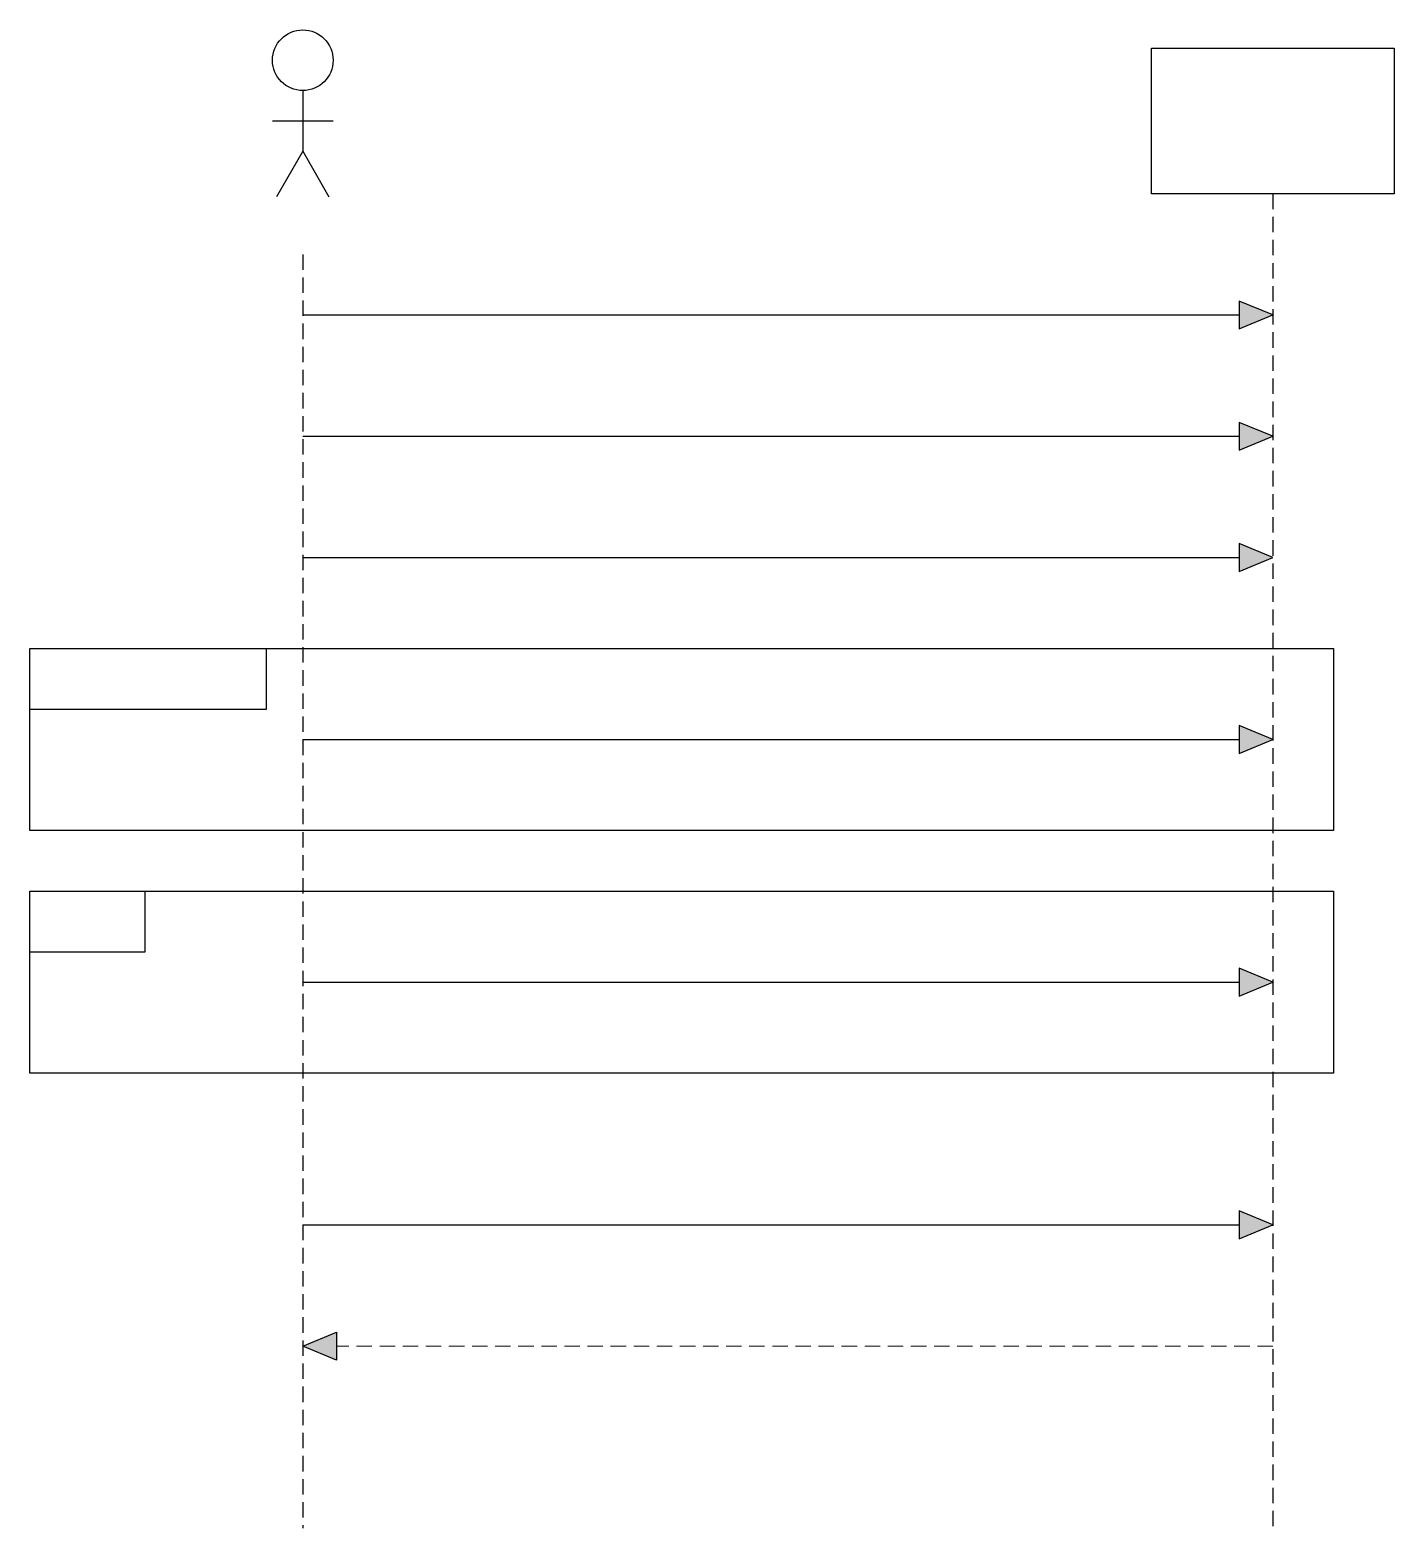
# Paper-space layout 'UC1' of a CAD drawing. Header units: millimetres. Extents: x 34 to 147, y 124 to 248.
import ezdxf

# ---------------------------------------------------------------- set-up
doc = ezdxf.new("R2010")
doc.units = ezdxf.units.MM
doc.linetypes.add('DASHED2', pattern=[9.525, 6.35, -3.175])
doc.layers.add('Fina', color=1, linetype='Continuous')
doc.layers.add('Média', color=2, linetype='Continuous')
doc.layers.add('Tracejado', color=4, linetype='DASHED2', lineweight=9)

psp = doc.layouts.new('UC1')

# ---------------------------------------------------------------- hatches: boundary and pattern name
at = {"layer": 'Fina'}
h = psp.add_hatch(color=256, dxfattribs=at)
h.dxf.hatch_style = 1
h.paths.add_polyline_path([(133.8, 225.42), (133.8, 223.12), (136.57, 224.27)])
h = psp.add_hatch(color=256, dxfattribs=at)
h.dxf.hatch_style = 1
h.paths.add_polyline_path([(133.8, 215.42), (133.8, 213.12), (136.57, 214.27)])
h = psp.add_hatch(color=256, dxfattribs=at)
h.dxf.hatch_style = 1
h.paths.add_polyline_path([(133.8, 205.42), (133.8, 203.12), (136.57, 204.27)])
h = psp.add_hatch(color=256, dxfattribs=at)
h.dxf.hatch_style = 1
h.paths.add_polyline_path([(133.8, 190.42), (133.8, 188.12), (136.57, 189.27)])
h = psp.add_hatch(color=256, dxfattribs=at)
h.dxf.hatch_style = 1
h.paths.add_polyline_path([(133.8, 170.42), (133.8, 168.12), (136.57, 169.27)])
h = psp.add_hatch(color=256, dxfattribs=at)
h.dxf.hatch_style = 1
h.paths.add_polyline_path([(133.8, 150.42), (133.8, 148.12), (136.57, 149.27)])
h = psp.add_hatch(color=256, dxfattribs=at)
h.dxf.hatch_style = 1
h.paths.add_polyline_path([(59.34, 140.42), (59.34, 138.12), (56.57, 139.27)])

# ---------------------------------------------------------------- linework, layer by layer
at = {"layer": 'Fina', "linetype": 'DASHED2', "ltscale": 0.2}
for p, q in [((136.57, 234.27), (136.57, 124.27)), ((56.57, 229.27), (56.57, 124.27))]:
    psp.add_line(p, q, dxfattribs=at)
at = {"layer": 'Fina'}
for p, q in [((56.57, 224.27), (133.8, 224.27)), ((56.57, 214.27), (133.8, 214.27)), ((56.57, 204.27), (133.8, 204.27)), ((34.07, 181.77), (34.07, 196.77)), ((34.07, 196.77), (141.57, 196.77)), ((53.57, 191.77), (53.57, 196.77)), ((141.57, 196.77), (141.57, 181.77)), ((34.07, 191.77), (53.57, 191.77)), ((56.57, 189.27), (133.8, 189.27)), ((141.57, 181.77), (34.07, 181.77)), ((34.07, 161.77), (34.07, 176.77)), ((34.07, 176.77), (141.57, 176.77)), ((43.57, 171.77), (43.57, 176.77)), ((141.57, 176.77), (141.57, 161.77)), ((34.07, 171.77), (43.57, 171.77)), ((56.57, 169.27), (133.8, 169.27)), ((141.57, 161.77), (34.07, 161.77)), ((56.57, 149.27), (133.8, 149.27))]:
    psp.add_line(p, q, dxfattribs=at)
for points in [[(126.57, 246.27), (146.57, 246.27), (146.57, 234.27), (126.57, 234.27)], [(136.57, 224.27), (133.8, 225.42), (133.8, 223.12)], [(136.57, 214.27), (133.8, 215.42), (133.8, 213.12)], [(136.57, 204.27), (133.8, 205.42), (133.8, 203.12)], [(136.57, 189.27), (133.8, 190.42), (133.8, 188.12)], [(136.57, 169.27), (133.8, 170.42), (133.8, 168.12)], [(136.57, 149.27), (133.8, 150.42), (133.8, 148.12)], [(56.57, 139.27), (59.34, 140.42), (59.34, 138.12)]]:
    psp.add_lwpolyline(points, close=True, dxfattribs=at)
at = {"layer": 'Média'}
for p, q in [((56.57, 242.77), (56.57, 237.77)), ((54.07, 240.27), (59.07, 240.27)), ((56.57, 237.77), (54.4, 234.02)), ((56.57, 237.77), (58.73, 234.02))]:
    psp.add_line(p, q, dxfattribs=at)
psp.add_circle((56.57, 245.27), 2.5, dxfattribs=at)
at = {"layer": 'Tracejado', "ltscale": 0.2}
psp.add_line((136.57, 139.27), (59.34, 139.27), dxfattribs=at)

doc.saveas('drawing.dxf')
